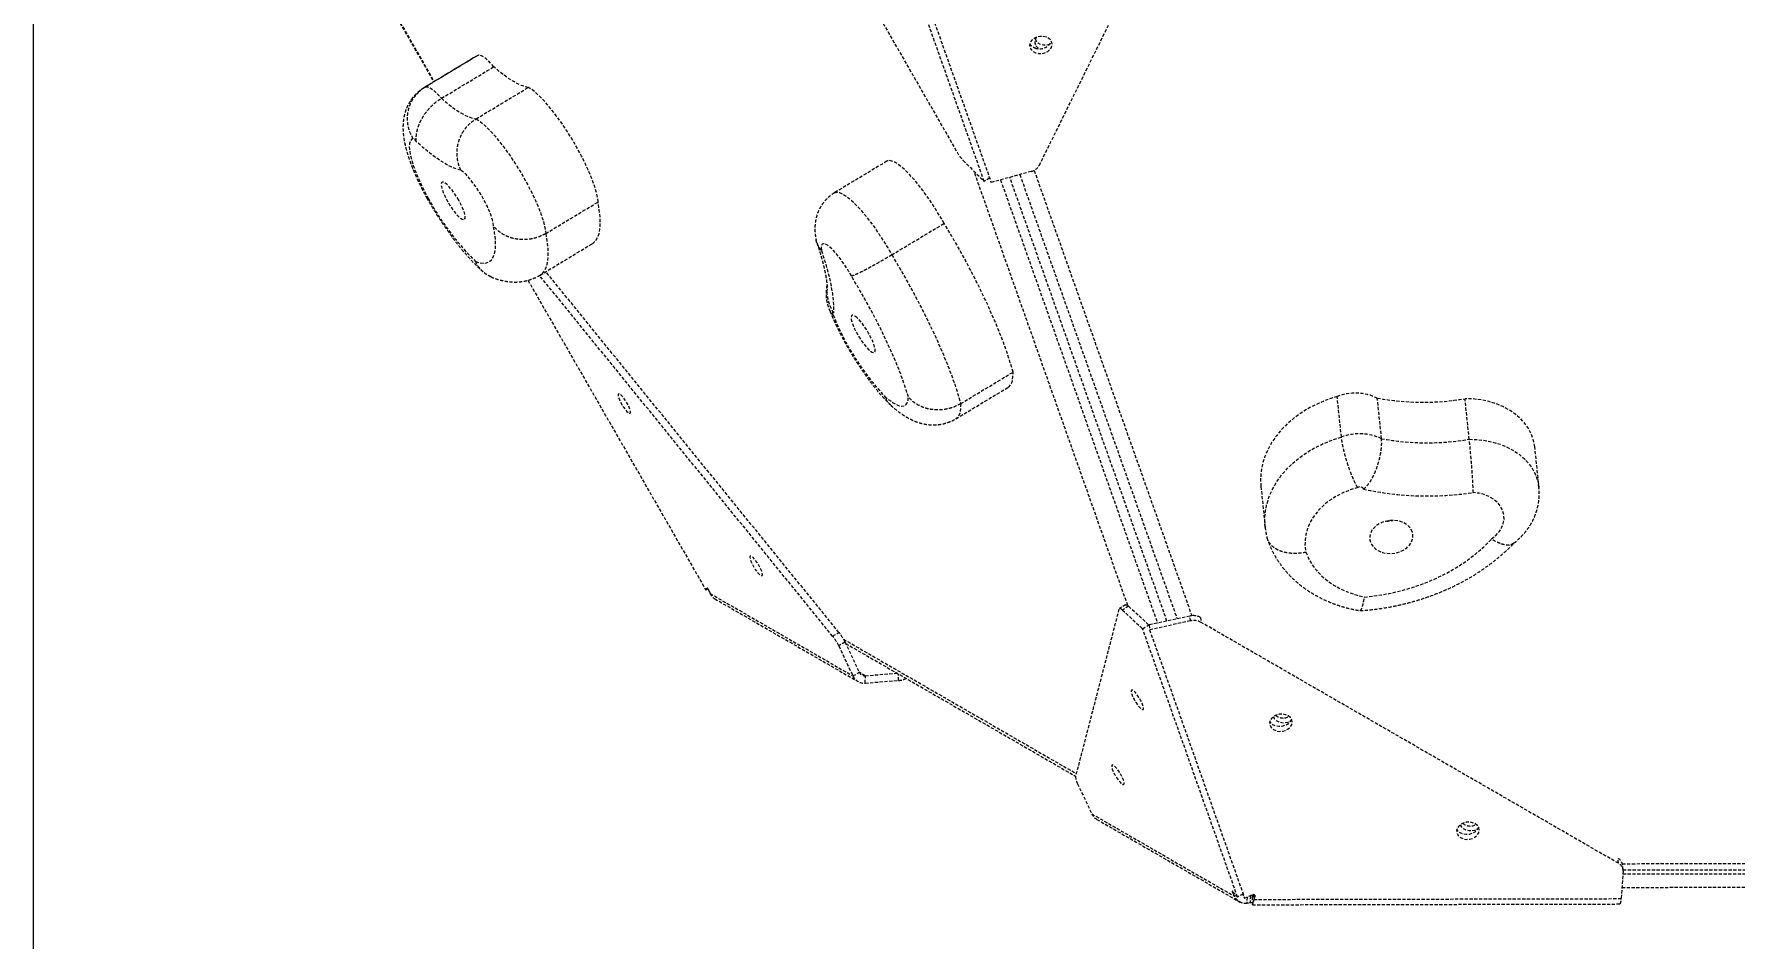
# Model space of a CAD drawing. Header units: millimetres. Extents: x -5934 to 4978, y -3536 to 3518.
# Drawn here: x -2296 to -1620, y 25 to 385 of the extents above; entities that cross this region are included whole.
import ezdxf

# ---------------------------------------------------------------- set-up
doc = ezdxf.new("R2010")
doc.units = ezdxf.units.MM
doc.linetypes.add('HIDDEN', pattern=[1.905, 1.27, -0.635])
for name, color, linetype in [('DIKOM_ОБЪЕКТ', 7, 'Continuous'), ('DIKOM_РАЗМЕР_ЗОНА', 7, 'Continuous'), ('DIKOM_РАЗМЕР_ОБЪЕКТА', 7, 'Continuous')]:
    doc.layers.add(name, color=color, linetype=linetype)
doc.styles.add('style1', font='arialbd.ttf', dxfattribs={"width": 0.8})
doc.dimstyles.new('1-50', dxfattribs={"dimtxt": 300, "dimasz": 200, "dimexe": 100, "dimexo": 0, "dimgap": 100, "dimtad": 1, "dimtxsty": 'style1', "dimcen": 200, "dimclrd": 7, "dimclre": 7, "dimclrt": 7, "dimadec": 1, "dimazin": 2, "dimtfac": 1, "dimtmove": 0, "dimatfit": 2, "dimfxl": 0, "dimlwd": 25, "dimlwe": 18, "dimarcsym": 0})

# ---------------------------------------------------------------- blocks, each defined once
blk = doc.blocks.new('*D0')
at = {"layer": 'Defpoints', "color": 0, "transparency": 16777216}
for p in [(-2296.89, 639), (2643.2, 244.5), (2643.2, -1241.2)]:
    blk.add_point(p, dxfattribs=at)
at = {"layer": 'DIKOM_РАЗМЕР_ОБЪЕКТА', "color": 7, "lineweight": 18, "transparency": 16777216}
for p, q in [((-2296.89, 639), (-2296.89, -1341.2)), ((2643.2, 244.5), (2643.2, -1341.2))]:
    blk.add_line(p, q, dxfattribs=at)
at = {"layer": 'DIKOM_РАЗМЕР_ОБЪЕКТА', "color": 7, "lineweight": 25, "transparency": 16777216}
blk.add_line((-2096.89, -1241.2), (2443.2, -1241.2), dxfattribs=at)
at = {"layer": 'DIKOM_РАЗМЕР_ОБЪЕКТА', "color": 7, "transparency": 16777216}
for points in [[(-2096.89, -1207.86), (-2096.89, -1274.53), (-2296.89, -1241.2)], [(2443.2, -1207.86), (2443.2, -1274.53), (2643.2, -1241.2)]]:
    blk.add_solid(points, dxfattribs=at)
at = {"layer": 'DIKOM_РАЗМЕР_ОБЪЕКТА', "color": 7, "transparency": 16777216, "insert": (101.53, -873.15), "char_height": 300, "attachment_point": 5, "style": 'style1'}
blk.add_mtext('{\\fArial|b0|i0|c204|p34;\\H1.75x;4950}', dxfattribs=at)
blk = doc.blocks.new('*D1')
at = {"layer": 'Defpoints', "color": 0, "transparency": 16777216}
for p in [(-1315.67, 1399.62), (-2761.53, -516.72), (2199.14, -516.72)]:
    blk.add_point(p, dxfattribs=at)
at = {"layer": 'DIKOM_РАЗМЕР_ОБЪЕКТА', "color": 7, "lineweight": 18, "transparency": 16777216}
for p, q in [((-1315.67, 1399.62), (-2861.53, 1399.62)), ((2199.14, -516.72), (-2861.53, -516.72))]:
    blk.add_line(p, q, dxfattribs=at)
at = {"layer": 'DIKOM_РАЗМЕР_ОБЪЕКТА', "color": 7, "lineweight": 25, "transparency": 16777216}
blk.add_line((-2761.53, 1199.62), (-2761.53, -316.72), dxfattribs=at)
at = {"layer": 'DIKOM_РАЗМЕР_ОБЪЕКТА', "color": 7, "transparency": 16777216}
for points in [[(-2794.86, 1199.62), (-2728.19, 1199.62), (-2761.53, 1399.62)], [(-2794.86, -316.72), (-2728.19, -316.72), (-2761.53, -516.72)]]:
    blk.add_solid(points, dxfattribs=at)
at = {"layer": 'DIKOM_РАЗМЕР_ОБЪЕКТА', "color": 7, "transparency": 16777216, "insert": (-3129.58, 684.6), "char_height": 300, "attachment_point": 5, "rotation": 90, "style": 'style1'}
blk.add_mtext('{\\fArial|b0|i0|c204|p34;\\H1.75x;1950}', dxfattribs=at)
blk = doc.blocks.new('*D2')
at = {"layer": 'Defpoints', "color": 0, "transparency": 16777216}
for p in [(-2311.07, 3518.49), (-5291.95, -2644.37), (2643.33, -2644.37)]:
    blk.add_point(p, dxfattribs=at)
at = {"layer": 'DIKOM_РАЗМЕР_ЗОНА', "color": 7, "lineweight": 18, "transparency": 16777216}
for p, q in [((-2311.07, 3518.49), (-5391.95, 3518.49)), ((2643.33, -2644.37), (-5391.95, -2644.37))]:
    blk.add_line(p, q, dxfattribs=at)
at = {"layer": 'DIKOM_РАЗМЕР_ЗОНА', "color": 7, "lineweight": 25, "transparency": 16777216}
blk.add_line((-5291.95, 3318.49), (-5291.95, -2444.37), dxfattribs=at)
at = {"layer": 'DIKOM_РАЗМЕР_ЗОНА', "color": 7, "transparency": 16777216}
for points in [[(-5325.28, 3318.49), (-5258.61, 3318.49), (-5291.95, 3518.49)], [(-5325.28, -2444.37), (-5258.61, -2444.37), (-5291.95, -2644.37)]]:
    blk.add_solid(points, dxfattribs=at)
at = {"layer": 'DIKOM_РАЗМЕР_ЗОНА', "color": 7, "transparency": 16777216, "insert": (-5660, 631.36), "char_height": 300, "attachment_point": 5, "rotation": 90, "style": 'style1'}
blk.add_mtext('{\\fArial|b0|i0|c204|p34;\\H1.75x;6150}', dxfattribs=at)
blk = doc.blocks.new('*D3')
at = {"layer": 'Defpoints', "color": 0, "transparency": 16777216}
for p in [(-4645.22, 715.38), (4976.69, 143.64), (4976.69, -3436.45)]:
    blk.add_point(p, dxfattribs=at)
at = {"layer": 'DIKOM_РАЗМЕР_ЗОНА', "color": 7, "lineweight": 18, "transparency": 16777216}
for p, q in [((-4645.22, 715.38), (-4645.22, -3536.45)), ((4976.69, 143.64), (4976.69, -3536.45))]:
    blk.add_line(p, q, dxfattribs=at)
at = {"layer": 'DIKOM_РАЗМЕР_ЗОНА', "color": 7, "lineweight": 25, "transparency": 16777216}
blk.add_line((-4445.22, -3436.45), (4776.69, -3436.45), dxfattribs=at)
at = {"layer": 'DIKOM_РАЗМЕР_ЗОНА', "color": 7, "transparency": 16777216}
for points in [[(-4445.22, -3403.11), (-4445.22, -3469.78), (-4645.22, -3436.45)], [(4776.69, -3403.11), (4776.69, -3469.78), (4976.69, -3436.45)]]:
    blk.add_solid(points, dxfattribs=at)
at = {"layer": 'DIKOM_РАЗМЕР_ЗОНА', "color": 7, "transparency": 16777216, "insert": (87.74, -3068.4), "char_height": 300, "attachment_point": 5, "style": 'style1'}
blk.add_mtext('{\\fArial|b0|i0|c204|p34;\\H1.75x;9600}', dxfattribs=at)

msp = doc.modelspace()

# ---------------------------------------------------------------- linework, layer by layer
at = {"layer": 'DIKOM_ОБЪЕКТ', "color": 7, "linetype": 'HIDDEN', "lineweight": 15}
for p, q in [((-2035.825, 522.581), (-1929.51, 337.53)), ((-2218.395, 506.182), (-2137.564, 365.489)), ((-2218.226, 506.284), (-2137.394, 365.591)), ((-1896.834, 332.297), (-1819.98, 488.017)), ((-1918.751, 325.943), (-1956.525, 432.601)), ((-1953.742, 432.155), (-1915.969, 325.497)), ((-2120.642, 375.684), (-2141.456, 363.145)), ((-2120.115, 375.988), (-2140.929, 363.448)), ((-2120.432, 375.797), (-2120.642, 375.684)), ((-2134.508, 358.959), (-2113.694, 371.498)), ((-2141.455, 363.145), (-2141.262, 363.249)), ((-2120.771, 350.772), (-2099.957, 363.311)), ((-1957.437, 333.959), (-1978.251, 321.42)), ((-1927.081, 334.212), (-1918.751, 325.943)), ((-1861.661, 157.331), (-1922.785, 329.947)), ((-1916.588, 327.246), (-1918.751, 325.943)), ((-1900.04, 329.882), (-1915.969, 325.497)), ((-1912.234, 326.525), (-1849.839, 150.32)), ((-1846.089, 151.141), (-1908.553, 327.538)), ((-1904.585, 328.63), (-1842.049, 152.026)), ((-1898.893, 330.324), (-1836.191, 153.251)), ((-2093.07, 305.202), (-2072.257, 317.741)), ((-1955.478, 296.714), (-1934.664, 309.253)), ((-2095.322, 288.647), (-2074.508, 301.186)), ((-2100.123, 286.607), (-2029.382, 163.458)), ((-1978.984, 145.13), (-2095.51, 288.545)), ((-1976.486, 146.635), (-2093.006, 290.042)), ((-1929.987, 231.567), (-1909.173, 244.106)), ((-1928.089, 237.567), (-1907.275, 250.107)), ((-1776.723, 224.315), (-1778.388, 240.452)), ((-1760.79, 223.636), (-1762.455, 239.774)), ((-1725.905, 223.388), (-1727.569, 239.526)), ((-1698.177, 204.214), (-1699.842, 220.352)), ((-1808.735, 204.63), (-1807.07, 188.492)), ((-2029.382, 163.458), (-2028.887, 164.198)), ((-2028.536, 163.967), (-2029.382, 163.458)), ((-2028.844, 164.224), (-2028.887, 164.198)), ((-2028.178, 163.325), (-2027.674, 162.074)), ((-2027.674, 162.074), (-1970.906, 129.304)), ((-2025.806, 159.96), (-1968.91, 127.116)), ((-1865.181, 155.862), (-1882.428, 89.383)), ((-1862.523, 157.611), (-1865.021, 156.107)), ((-1861.311, 157.036), (-1863.809, 155.531)), ((-1861.311, 157.036), (-1853.277, 149.599)), ((-1863.809, 155.531), (-1855.775, 148.095)), ((-1855.775, 148.095), (-1853.277, 149.599)), ((-1853.158, 149.264), (-1853.277, 149.599)), ((-1836.968, 153.139), (-1853.192, 149.586)), ((-1853.192, 149.586), (-1852.992, 147.649)), ((-1836.768, 151.202), (-1852.992, 147.649)), ((-1836.768, 151.202), (-1836.968, 153.139)), ((-1832.705, 152.567), (-1832.505, 150.631)), ((-1666.586, 54.828), (-1832.505, 150.631)), ((-1978.984, 145.13), (-1976.486, 146.635)), ((-1974.086, 142.793), (-1976.584, 141.289)), ((-1974.673, 143.928), (-1882.137, 90.502)), ((-1974.086, 142.793), (-1968.408, 130.808)), ((-1973.818, 142.227), (-1882.41, 89.453)), ((-1818.006, 41.42), (-1855.775, 148.095)), ((-1852.992, 147.649), (-1815.223, 40.975)), ((-1976.584, 141.289), (-1970.906, 129.304)), ((-1970.906, 129.304), (-1968.408, 130.808)), ((-1965.965, 129.397), (-1968.408, 130.808)), ((-1966.019, 126.482), (-1965.965, 129.397)), ((-1965.965, 129.397), (-1953.369, 130.421)), ((-1952.801, 127.556), (-1952.754, 130.066)), ((-1966.019, 126.482), (-1952.801, 127.556)), ((-1949.869, 128.4), (-1949.87, 128.32)), ((-1949.818, 128.371), (-1949.87, 128.32)), ((-1881.624, 86.463), (-1875.945, 74.478)), ((-1875.945, 74.478), (-1819.193, 41.707)), ((-1873.95, 72.291), (-1817.07, 39.446)), ((-1666.586, 54.828), (-1666.786, 56.764)), ((-1665.053, 54.68), (-1420.377, 55.199)), ((-1664.757, 52.245), (-1664.957, 54.181)), ((-1664.749, 51.743), (-1665.516, 40.789)), ((-1664.829, 50.594), (-1420.839, 51.11)), ((-1664.753, 52.2), (-1420.726, 52.717)), ((-1819.642, 43.281), (-1819.942, 43.1)), ((-1819.193, 41.707), (-1819.942, 43.1)), ((-1819.838, 43.503), (-1818.006, 41.42)), ((-1818.582, 42.075), (-1819.193, 41.707)), ((-1815.842, 42.724), (-1818.006, 41.42)), ((-1815.84, 42.718), (-1815.846, 42.721)), ((-1815.223, 40.975), (-1812.141, 42.271)), ((-1814.259, 41.38), (-1814.306, 38.885)), ((-1812.917, 41.945), (-1812.97, 39.075)), ((-1812.167, 41.41), (-1812.123, 38.37)), ((-1811.736, 42.417), (-1811.536, 40.481)), ((-1811.135, 41.69), (-1811.536, 40.481)), ((-1811.536, 40.481), (-1665.516, 40.789)), ((-1811.18, 42.125), (-1811.135, 41.69)), ((-1665.204, 45.245), (-1421.215, 45.762)), ((-1812.97, 39.075), (-1814.306, 38.885)), ((-1812.107, 38.353), (-1665.903, 38.662))]:
    msp.add_line(p, q, dxfattribs=at)
at = {"layer": 'DIKOM_ОБЪЕКТ', "color": 7, "linetype": 'HIDDEN', "lineweight": 15, "flags": 128}
for points in [[(-1894.135, 383.31), (-1895.34, 383.584), (-1896.616, 383.584), (-1897.86, 383.307), (-1898.972, 382.777), (-1899.861, 382.037), (-1900.455, 381.147), (-1900.707, 380.179), (-1900.596, 379.211), (-1900.13, 378.321), (-1899.348, 377.583), (-1898.313, 377.055), (-1897.108, 376.78), (-1895.832, 376.781), (-1894.588, 377.058), (-1893.476, 377.587), (-1892.587, 378.327), (-1891.993, 379.217), (-1891.741, 380.186), (-1891.852, 381.154), (-1892.318, 382.043), (-1893.1, 382.782), (-1894.135, 383.31)], [(-1892.623, 380.371), (-1892.738, 380.328), (-1893.929, 380.049), (-1895.154, 380.047), (-1896.305, 380.322), (-1897.279, 380.85), (-1897.991, 381.583), (-1898.377, 382.456), (-1898.394, 382.54)], [(-2113.694, 371.498), (-2114.807, 372.759), (-2115.869, 373.842), (-2116.862, 374.731), (-2117.77, 375.41), (-2118.577, 375.869), (-2119.271, 376.099), (-2119.841, 376.098), (-2120.115, 375.988)], [(-2099.957, 363.311), (-2101.318, 363.606), (-2102.791, 364.114), (-2104.371, 364.833), (-2106.053, 365.762), (-2107.833, 366.896), (-2109.703, 368.233), (-2111.659, 369.769), (-2113.694, 371.498)], [(-2140.929, 363.448), (-2140.655, 363.559), (-2140.085, 363.56), (-2139.391, 363.33), (-2138.584, 362.871), (-2137.676, 362.192), (-2136.683, 361.303), (-2135.621, 360.22), (-2134.508, 358.959)], [(-2134.508, 358.959), (-2132.472, 357.229), (-2130.517, 355.694), (-2128.646, 354.357), (-2126.867, 353.222), (-2125.185, 352.294), (-2123.605, 351.575), (-2122.132, 351.067), (-2120.771, 350.772)], [(-2072.257, 317.741), (-2072.443, 319.354), (-2072.825, 321.209), (-2073.397, 323.283), (-2074.154, 325.551), (-2075.085, 327.984), (-2076.179, 330.553), (-2077.423, 333.225), (-2078.8, 335.969), (-2080.295, 338.75), (-2081.889, 341.533), (-2083.562, 344.285), (-2085.293, 346.971), (-2087.062, 349.559), (-2088.845, 352.017), (-2090.622, 354.313), (-2092.371, 356.421), (-2094.069, 358.313), (-2095.696, 359.967), (-2097.233, 361.362), (-2098.659, 362.482), (-2099.957, 363.311)], [(-2120.771, 350.772), (-2119.473, 349.943), (-2118.046, 348.823), (-2116.51, 347.428), (-2114.883, 345.774), (-2113.185, 343.882), (-2111.436, 341.774), (-2109.659, 339.477), (-2107.875, 337.02), (-2106.107, 334.432), (-2104.376, 331.746), (-2102.703, 328.994), (-2101.109, 326.21), (-2099.614, 323.43), (-2098.236, 320.686), (-2096.993, 318.014), (-2095.899, 315.445), (-2094.968, 313.012), (-2094.211, 310.744), (-2093.639, 308.67), (-2093.257, 306.815), (-2093.07, 305.202)], [(-2145.728, 342.965), (-2146.411, 342.624), (-2146.904, 341.974), (-2147.201, 341.024), (-2147.299, 339.785), (-2147.196, 338.273), (-2146.893, 336.507), (-2146.395, 334.509), (-2145.707, 332.305), (-2144.839, 329.921), (-2143.8, 327.387), (-2142.605, 324.736), (-2141.267, 322.001), (-2139.805, 319.216)], [(-2144.538, 341.801), (-2144.718, 342.114), (-2144.915, 342.412), (-2145.115, 342.674), (-2145.305, 342.883), (-2145.472, 343.023), (-2145.603, 343.085), (-2145.691, 343.066), (-2145.728, 342.965)], [(-2126.773, 330.38), (-2128.535, 330.85), (-2130.442, 331.601), (-2132.489, 332.631), (-2134.667, 333.936), (-2136.969, 335.512), (-2139.387, 337.352), (-2141.913, 339.451), (-2144.538, 341.801)], [(-1934.664, 309.253), (-1936.269, 312.035), (-1937.951, 314.78), (-1939.689, 317.455), (-1941.46, 320.028), (-1943.244, 322.466), (-1945.019, 324.739), (-1946.762, 326.82), (-1948.452, 328.682), (-1950.069, 330.303), (-1951.591, 331.663), (-1953.002, 332.744), (-1954.282, 333.535), (-1955.417, 334.024), (-1956.392, 334.206), (-1957.195, 334.079), (-1957.437, 333.959)], [(-2127.629, 318.428), (-2128.528, 319.924), (-2129.48, 321.349), (-2130.447, 322.643), (-2131.388, 323.755), (-2132.265, 324.638), (-2133.043, 325.256), (-2133.69, 325.584), (-2134.178, 325.609), (-2134.488, 325.33), (-2134.608, 324.757), (-2134.531, 323.915), (-2134.263, 322.838), (-2133.813, 321.57), (-2133.2, 320.162), (-2132.449, 318.674), (-2131.59, 317.165), (-2130.66, 315.697), (-2129.696, 314.33), (-2128.737, 313.121), (-2127.823, 312.118), (-2126.991, 311.364), (-2126.275, 310.888), (-2125.705, 310.711), (-2125.304, 310.839), (-2125.088, 311.267), (-2125.066, 311.978), (-2125.239, 312.943), (-2125.6, 314.121), (-2126.135, 315.466), (-2126.82, 316.921), (-2127.629, 318.428)], [(-2113.85, 308.24), (-2113.931, 309.331), (-2114.222, 310.685), (-2114.715, 312.265), (-2115.397, 314.026), (-2116.249, 315.922), (-2117.247, 317.899), (-2118.366, 319.904), (-2119.572, 321.882), (-2120.835, 323.779), (-2122.119, 325.542), (-2123.388, 327.124), (-2124.609, 328.481), (-2125.748, 329.577), (-2126.773, 330.38)], [(-1978.251, 321.42), (-1978.009, 321.539), (-1977.206, 321.667), (-1976.23, 321.485), (-1975.096, 320.995), (-1973.816, 320.205), (-1972.405, 319.123), (-1970.883, 317.764), (-1969.266, 316.143), (-1967.576, 314.28), (-1965.833, 312.2), (-1964.058, 309.926), (-1962.274, 307.488), (-1960.502, 304.916), (-1958.765, 302.241), (-1957.083, 299.496), (-1955.478, 296.714)], [(-2074.508, 301.186), (-2074.196, 301.392), (-2073.211, 302.34), (-2072.433, 303.617), (-2071.866, 305.217), (-2071.513, 307.132), (-2071.375, 309.353), (-2071.454, 311.87), (-2071.748, 314.67), (-2072.257, 317.741)], [(-2120.944, 294.059), (-2119.333, 293.57), (-2117.889, 293.394), (-2116.62, 293.532), (-2115.532, 293.983), (-2114.631, 294.746), (-2113.923, 295.815), (-2113.411, 297.185), (-2113.098, 298.849), (-2112.985, 300.797), (-2113.073, 303.02), (-2113.362, 305.505), (-2113.85, 308.24)], [(-2093.07, 305.202), (-2092.562, 302.131), (-2092.268, 299.33), (-2092.189, 296.814), (-2092.327, 294.593), (-2092.68, 292.678), (-2093.247, 291.078), (-2094.025, 289.801), (-2095.01, 288.853), (-2095.317, 288.65)], [(-1907.275, 250.107), (-1908.362, 253.847), (-1909.648, 257.798), (-1911.128, 261.939), (-1912.795, 266.253), (-1914.642, 270.717), (-1916.659, 275.312), (-1918.837, 280.016), (-1921.166, 284.806), (-1923.635, 289.66), (-1926.231, 294.555), (-1928.944, 299.467), (-1931.759, 304.375), (-1934.664, 309.253)], [(-1971.544, 288.283), (-1972.675, 290.288), (-1973.891, 292.259), (-1975.158, 294.142), (-1976.441, 295.885), (-1977.707, 297.442), (-1978.919, 298.768), (-1980.046, 299.829), (-1981.055, 300.594), (-1981.919, 301.044), (-1982.616, 301.165), (-1983.125, 300.954), (-1983.432, 300.417), (-1983.53, 299.569), (-1983.415, 298.433)], [(-1983.415, 298.433), (-1982.209, 294.628), (-1981.172, 291.002), (-1980.307, 287.567), (-1979.619, 284.337), (-1979.108, 281.321), (-1978.777, 278.532), (-1978.627, 275.977), (-1978.659, 273.667)], [(-1955.478, 296.714), (-1952.573, 291.835), (-1949.757, 286.928), (-1947.045, 282.015), (-1944.448, 277.121), (-1941.98, 272.267), (-1939.651, 267.477), (-1937.473, 262.773), (-1935.456, 258.178), (-1933.609, 253.713), (-1931.942, 249.4), (-1930.462, 245.258), (-1929.175, 241.308), (-1928.089, 237.567)], [(-1948.873, 240.229), (-1949.91, 243.588), (-1951.131, 247.134), (-1952.528, 250.847), (-1954.095, 254.707), (-1955.822, 258.693), (-1957.701, 262.784), (-1959.722, 266.959), (-1961.873, 271.193), (-1964.143, 275.466), (-1966.52, 279.754), (-1968.992, 284.034), (-1971.544, 288.283)], [(-1978.659, 273.667), (-1978.83, 273.818), (-1978.967, 273.892), (-1979.061, 273.884), (-1979.105, 273.795), (-1979.098, 273.631), (-1979.038, 273.403), (-1978.931, 273.126), (-1978.783, 272.821)], [(-1969.329, 271.781), (-1970.106, 272.398), (-1970.751, 272.725), (-1971.239, 272.748), (-1971.548, 272.467), (-1971.666, 271.892), (-1971.589, 271.049), (-1971.319, 269.971), (-1970.869, 268.702), (-1970.255, 267.294), (-1969.503, 265.805), (-1968.644, 264.296), (-1967.714, 262.828), (-1966.749, 261.462), (-1965.79, 260.254), (-1964.877, 259.253), (-1964.045, 258.5), (-1963.33, 258.026), (-1962.761, 257.85), (-1962.361, 257.98), (-1962.146, 258.409), (-1962.125, 259.122), (-1962.299, 260.088), (-1962.662, 261.267), (-1963.197, 262.613), (-1963.883, 264.069), (-1964.693, 265.575), (-1965.592, 267.071), (-1966.544, 268.495), (-1967.511, 269.789), (-1968.452, 270.899), (-1969.329, 271.781)], [(-1909.173, 244.106), (-1908.684, 244.479), (-1908.003, 245.395), (-1907.539, 246.645), (-1907.296, 248.22), (-1907.275, 250.107)], [(-2059.73, 233.722), (-2059.432, 233.81), (-2059.328, 234.206), (-2059.425, 234.877), (-2059.717, 235.769), (-2060.179, 236.811), (-2060.773, 237.917), (-2061.453, 238.998), (-2062.163, 239.966), (-2062.845, 240.743), (-2063.443, 241.266), (-2063.91, 241.492), (-2064.208, 241.405), (-2064.313, 241.009), (-2064.216, 240.337), (-2063.924, 239.445), (-2063.462, 238.404), (-2062.867, 237.298), (-2062.187, 236.217), (-2061.478, 235.249), (-2060.796, 234.472), (-2060.197, 233.949), (-2059.73, 233.722)], [(-1958.267, 240.472), (-1956.643, 239.113), (-1955.138, 238.036), (-1953.767, 237.252), (-1952.544, 236.768), (-1951.481, 236.589), (-1950.588, 236.717), (-1949.875, 237.151), (-1949.348, 237.886), (-1949.013, 238.916), (-1948.873, 240.229)], [(-1928.089, 237.567), (-1928.11, 235.68), (-1928.353, 234.106), (-1928.817, 232.855), (-1929.497, 231.94), (-1929.986, 231.567)], [(-1778.388, 240.452), (-1782.08, 239.25), (-1785.634, 237.805), (-1789.023, 236.128), (-1792.218, 234.233), (-1795.194, 232.136), (-1797.927, 229.853), (-1800.394, 227.402), (-1802.576, 224.804), (-1804.455, 222.08), (-1806.016, 219.251), (-1807.247, 216.341), (-1808.137, 213.372), (-1808.679, 210.369), (-1808.869, 207.356), (-1808.735, 204.63)], [(-1699.842, 220.352), (-1699.865, 220.555), (-1700.323, 222.967), (-1701.131, 225.309), (-1702.279, 227.553), (-1703.753, 229.672), (-1705.535, 231.639), (-1707.602, 233.431), (-1709.929, 235.024), (-1712.487, 236.4), (-1715.246, 237.541), (-1718.17, 238.434), (-1721.224, 239.066), (-1724.37, 239.432), (-1727.569, 239.526)], [(-1807.071, 188.501), (-1807.204, 191.218), (-1807.014, 194.231), (-1806.472, 197.234), (-1805.582, 200.203), (-1804.352, 203.113), (-1802.791, 205.942), (-1800.911, 208.667), (-1798.729, 211.264), (-1796.262, 213.715), (-1793.529, 215.998), (-1790.553, 218.095), (-1787.358, 219.99), (-1783.97, 221.667), (-1780.415, 223.112), (-1776.723, 224.315)], [(-1725.905, 223.388), (-1722.705, 223.294), (-1719.559, 222.929), (-1716.505, 222.296), (-1713.581, 221.403), (-1710.823, 220.262), (-1708.264, 218.886), (-1705.937, 217.293), (-1703.87, 215.502), (-1702.089, 213.534), (-1700.615, 211.415), (-1699.466, 209.171), (-1698.658, 206.829), (-1698.2, 204.418), (-1698.174, 204.18)], [(-1770.198, 204.198), (-1773.254, 203.266), (-1776.173, 202.085), (-1778.92, 200.667), (-1781.46, 199.033), (-1783.76, 197.201), (-1785.793, 195.195), (-1787.532, 193.04), (-1788.956, 190.763), (-1790.047, 188.392), (-1790.791, 185.958), (-1791.179, 183.491), (-1791.206, 181.022), (-1790.872, 178.581)], [(-1767.979, 203.602), (-1768.073, 203.865), (-1768.255, 204.097), (-1768.511, 204.28), (-1768.826, 204.404), (-1769.176, 204.459), (-1769.538, 204.441), (-1769.886, 204.352), (-1770.198, 204.198)], [(-1717.021, 183.78), (-1715.383, 185.098), (-1714.036, 186.593), (-1713.018, 188.224), (-1712.356, 189.946), (-1712.069, 191.712), (-1712.164, 193.473), (-1712.638, 195.183), (-1713.48, 196.793), (-1714.665, 198.259), (-1716.161, 199.542), (-1717.928, 200.606), (-1719.916, 201.422), (-1722.072, 201.969), (-1724.336, 202.23)], [(-1748.524, 186.522), (-1749.111, 187.75), (-1750.015, 188.849), (-1751.2, 189.773), (-1752.619, 190.484), (-1754.211, 190.954), (-1755.913, 191.163), (-1757.654, 191.103), (-1759.364, 190.777), (-1760.972, 190.196), (-1762.413, 189.386), (-1763.627, 188.38), (-1764.566, 187.218), (-1765.189, 185.948), (-1765.472, 184.622), (-1765.404, 183.295), (-1764.987, 182.021), (-1764.238, 180.852), (-1763.187, 179.835), (-1761.879, 179.014), (-1760.366, 178.42), (-1758.71, 178.078), (-1756.98, 178.003), (-1755.245, 178.198), (-1753.577, 178.653), (-1752.045, 179.352), (-1750.711, 180.265), (-1749.629, 181.355), (-1748.844, 182.577), (-1748.388, 183.882), (-1748.28, 185.215), (-1748.524, 186.522)], [(-1767.557, 160.682), (-1762.633, 161.248), (-1757.756, 162.086), (-1752.952, 163.191), (-1748.246, 164.559), (-1743.665, 166.182), (-1739.233, 168.05), (-1734.973, 170.155), (-1730.909, 172.484), (-1727.061, 175.025), (-1723.452, 177.765), (-1720.099, 180.688), (-1717.021, 183.78)], [(-2007.302, 169.195), (-2007.004, 169.284), (-2006.9, 169.679), (-2006.997, 170.351), (-2007.289, 171.243), (-2007.75, 172.284), (-2008.346, 173.39), (-2009.025, 174.471), (-2009.735, 175.439), (-2010.416, 176.216), (-2011.015, 176.74), (-2011.483, 176.966), (-2011.78, 176.878), (-2011.885, 176.482), (-2011.787, 175.811), (-2011.496, 174.919), (-2011.034, 173.877), (-2010.439, 172.771), (-2009.759, 171.691), (-2009.05, 170.722), (-2008.368, 169.945), (-2007.769, 169.422), (-2007.302, 169.195)], [(-1790.872, 178.581), (-1789.805, 176.045), (-1788.405, 173.617), (-1786.688, 171.322), (-1784.67, 169.183), (-1782.372, 167.222), (-1779.815, 165.456), (-1777.027, 163.906), (-1774.034, 162.585), (-1770.867, 161.506), (-1767.557, 160.682)], [(-1863.809, 155.531), (-1864.073, 155.76), (-1864.316, 155.938), (-1864.535, 156.063), (-1864.726, 156.133), (-1864.889, 156.148), (-1865.02, 156.107), (-1865.117, 156.011), (-1865.181, 155.862)], [(-1862.523, 157.611), (-1862.522, 157.612), (-1862.391, 157.653), (-1862.229, 157.638), (-1862.037, 157.567), (-1861.818, 157.442), (-1861.575, 157.264), (-1861.311, 157.036)], [(-1858.504, 118.883), (-1857.799, 117.86), (-1857.1, 116.998), (-1856.462, 116.367), (-1855.937, 116.018), (-1855.567, 115.979), (-1855.384, 116.254), (-1855.401, 116.821), (-1855.617, 117.633), (-1856.014, 118.624), (-1856.561, 119.715), (-1857.213, 120.816), (-1857.918, 121.84), (-1858.617, 122.702), (-1859.255, 123.333), (-1859.78, 123.682), (-1860.15, 123.72), (-1860.333, 123.445), (-1860.317, 122.879), (-1860.101, 122.067), (-1859.703, 121.076), (-1859.156, 119.985), (-1858.504, 118.883)], [(-1800.158, 107.348), (-1798.932, 107.678), (-1797.858, 108.253), (-1797.023, 109.029), (-1796.494, 109.941), (-1796.315, 110.915), (-1796.499, 111.874), (-1797.032, 112.739), (-1797.87, 113.44), (-1798.947, 113.92), (-1800.173, 114.14), (-1801.451, 114.084), (-1802.677, 113.754), (-1803.751, 113.178), (-1804.586, 112.403), (-1805.115, 111.491), (-1805.295, 110.516), (-1805.111, 109.557), (-1804.578, 108.693), (-1803.739, 107.992), (-1802.663, 107.511), (-1801.436, 107.291), (-1800.158, 107.348)], [(-1796.633, 112.058), (-1796.694, 111.877), (-1797.223, 110.965), (-1798.058, 110.19), (-1799.132, 109.614), (-1800.358, 109.284), (-1801.636, 109.227), (-1802.862, 109.448), (-1803.939, 109.928), (-1804.777, 110.629), (-1805.201, 111.251)], [(-1803.821, 113.127), (-1803.43, 112.367), (-1802.675, 111.611), (-1801.661, 111.061), (-1800.468, 110.761), (-1799.195, 110.736), (-1797.943, 110.987), (-1796.889, 111.451)], [(-1866.233, 89.089), (-1865.529, 88.066), (-1864.83, 87.203), (-1864.191, 86.572), (-1863.666, 86.223), (-1863.297, 86.185), (-1863.113, 86.46), (-1863.13, 87.027), (-1863.346, 87.838), (-1863.744, 88.83), (-1864.291, 89.92), (-1864.943, 91.022), (-1865.647, 92.045), (-1866.347, 92.908), (-1866.985, 93.539), (-1867.51, 93.888), (-1867.879, 93.926), (-1868.063, 93.651), (-1868.046, 93.084), (-1867.83, 92.273), (-1867.433, 91.281), (-1866.886, 90.191), (-1866.233, 89.089)], [(-1725.796, 64.411), (-1724.571, 64.741), (-1723.497, 65.317), (-1722.662, 66.092), (-1722.133, 67.004), (-1721.953, 67.979), (-1722.137, 68.937), (-1722.67, 69.802), (-1723.509, 70.503), (-1724.585, 70.983), (-1725.812, 71.204), (-1727.09, 71.147), (-1728.316, 70.817), (-1729.389, 70.241), (-1730.225, 69.466), (-1730.754, 68.554), (-1730.933, 67.579), (-1730.749, 66.621), (-1730.216, 65.756), (-1729.378, 65.055), (-1728.301, 64.575), (-1727.074, 64.354), (-1725.796, 64.411)], [(-1722.251, 69.19), (-1722.333, 68.94), (-1722.861, 68.028), (-1723.697, 67.253), (-1724.771, 66.677), (-1725.996, 66.347), (-1727.274, 66.291), (-1728.501, 66.511), (-1729.577, 66.991), (-1730.416, 67.692), (-1730.835, 68.305)], [(-1729.459, 70.191), (-1729.069, 69.434), (-1728.314, 68.678), (-1727.299, 68.129), (-1726.107, 67.829), (-1724.833, 67.804), (-1723.581, 68.055), (-1722.585, 68.486)]]:
    msp.add_lwpolyline(points, dxfattribs=at)
at = {"layer": 'DIKOM_ОБЪЕКТ', "color": 7, "linetype": 'HIDDEN', "lineweight": 15}
for centre, radius, start, end in [((-1897.416, 382.484), 3.661, 209.8064, 252.572893), ((-1895.649, 381.379), 2.947, 138.781693, 246.410151), ((-1896.616, 383.644), 5.024, 247.822183, 335.665011), ((-1915.114, 345.523), 16.466, 209.0407, 223.387459), ((-1901.175, 334.723), 4.973, 283.198183, 330.801028), ((-2043.571, 371.715), 109.622, 208.61387, 225.104414), ((-1882.552, 311.17), 103.59, 201.72809, 223.037813), ((-1771.221, 221.34), 20.412, 64.566482, 110.554991), ((-1744.3, 339.733), 101.595, 259.706225, 279.478969), ((-1769.556, 205.203), 20.411, 64.566931, 110.556093), ((-1742.635, 323.594), 101.593, 259.705904, 279.47895), ((-1742.445, 320.96), 120.103, 257.725222, 278.671709), ((-1758.7, 202.21), 11.303, 269.317526, 282.469943), ((-1835.589, 147.239), 6.058, 61.567431, 103.155873), ((-1835.39, 145.303), 6.058, 61.565567, 103.1548), ((-1994.506, 132.761), 19.848, 25.444599, 38.54968), ((-1992.01, 134.265), 19.849, 25.444035, 38.547412), ((-1966.458, 131.364), 4.902, 204.854642, 275.140516), ((-1966.184, 131.839), 2.451, 204.861726, 275.133432), ((-1952.728, 133.279), 5.724, 269.27134, 299.947142), ((-1799.798, 117.449), 4.862, 230.900195, 298.378742), ((-1876.706, 89.388), 5.721, 180.042983, 210.738449), ((-1871.453, 76.573), 4.956, 204.998899, 239.752419), ((-1725.437, 74.518), 4.863, 230.958212, 298.334382), ((-1668.34, 53.724), 3.414, 7.690956, 62.91281), ((-1668.09, 51.842), 3.343, 358.288733, 63.253978), ((-1670.2, 40.542), 4.69, 336.368408, 3.019141)]:
    msp.add_arc(centre, radius, start, end, dxfattribs=at)
for centre, major_axis, ratio, start_param, end_param in [((-2028.489, 163.505), (-0.377, 0.714), 0.2556264, 4.326148, 6.4205431), ((-1819.631, 42.921), (-0.498, 0.791), 0.1902684, 5.4130839, 7.507479), ((-1812.605, 41.81), (0.806, 0.03), 0.255535, 0.2974873, 1.9569643), ((-1811.935, 41.688), (0.785, 0.385), 0.7046712, 5.6782023, 7.7725974), ((-1812.659, 38.895), (0.806, 0.03), 0.255535, 6.1457545, 8.2401496)]:
    msp.add_ellipse(centre, major_axis=major_axis, ratio=ratio, start_param=start_param, end_param=end_param, dxfattribs=at)
for points, knots in [([(-2141.432, 363.111), (-2141.764, 362.92), (-2142.751, 362.354), (-2144.189, 361.141), (-2145.71, 359.551), (-2146.97, 357.815), (-2147.985, 355.986), (-2148.763, 354.089), (-2149.318, 352.146), (-2149.669, 350.161), (-2149.829, 348.112), (-2149.804, 345.941), (-2149.575, 343.548), (-2149.097, 340.833), (-2148.37, 337.942), (-2147.418, 334.917), (-2146.324, 331.93), (-2145.072, 328.892), (-2143.713, 325.886), (-2142.25, 322.895), (-2141.13, 320.741), (-2140.503, 319.591), (-2140.416, 319.433)], [0, 0, 0, 0, 0.0219226, 0.0650678, 0.1072101, 0.1486617, 0.189751, 0.2308586, 0.2724879, 0.3153584, 0.3605662, 0.4097632, 0.465405, 0.5305202, 0.6050974, 0.6710155, 0.7396156, 0.8048067, 0.8678317, 0.929493, 0.9902861, 1, 1, 1, 1]), ([(-2145.728, 342.965), (-2145.735, 342.976), (-2146.336, 343.919), (-2147.187, 345.7), (-2147.881, 348.406), (-2148.091, 350.906), (-2147.879, 353.416), (-2147.259, 355.825), (-2146.226, 358.093), (-2145.001, 359.975), (-2143.989, 360.963), (-2143.572, 361.369)], [0, 0, 0, 0, 0.0019444, 0.1661914, 0.2887618, 0.4148796, 0.5373661, 0.6633986, 0.7858552, 0.911859, 1, 1, 1, 1]), ([(-2144.538, 341.801), (-2144.537, 341.804), (-2144.526, 342.064), (-2144.559, 342.78), (-2144.507, 344.183), (-2144.246, 345.939), (-2143.669, 347.957), (-2142.779, 350.053), (-2141.606, 352.111), (-2140.149, 354.109), (-2138.465, 355.941), (-2136.573, 357.613), (-2135.203, 358.506), (-2134.508, 358.959)], [0, 0, 0, 0, 0.00107766, 0.08125328, 0.16437247, 0.26822606, 0.37511292, 0.47806904, 0.58395634, 0.68648715, 0.79195969, 0.89449112, 1, 1, 1, 1]), ([(-2140.909, 363.415), (-2141.153, 363.278), (-2142.023, 362.793), (-2142.922, 362.092), (-2143.499, 361.476), (-2143.587, 361.383)], [0, 0, 0, 0, 0.2489875, 0.8864597, 1, 1, 1, 1]), ([(-2126.773, 330.38), (-2126.78, 330.394), (-2127.26, 331.362), (-2127.906, 333.161), (-2128.343, 335.884), (-2128.345, 338.383), (-2127.954, 340.891), (-2127.185, 343.291), (-2126.045, 345.563), (-2124.582, 347.593), (-2122.825, 349.394), (-2121.462, 350.308), (-2120.771, 350.772)], [0, 0, 0, 0, 0.0020507, 0.1451507, 0.2509415, 0.3597605, 0.4650891, 0.5734357, 0.6785573, 0.7867112, 0.8918246, 1, 1, 1, 1]), ([(-2140.411, 319.428), (-2140.196, 319.051), (-2139.375, 317.616), (-2137.889, 315.138), (-2135.94, 312.028), (-2133.933, 308.986), (-2131.884, 306.029), (-2129.797, 303.171), (-2127.68, 300.424), (-2125.534, 297.8), (-2123.355, 295.3), (-2121.123, 292.937), (-2119.314, 291.154), (-2118.231, 290.213), (-2117.921, 289.944)], [0, 0, 0, 0, 0.0319007, 0.121717, 0.2115397, 0.3014829, 0.3917344, 0.4825253, 0.5741485, 0.6669718, 0.7615355, 0.8586372, 0.9595368, 1, 1, 1, 1]), ([(-2140.398, 319.442), (-2140.398, 319.428), (-2140.397, 319.246), (-2140.11, 319.216), (-2139.812, 319.216), (-2139.805, 319.216)], [0, 0, 0, 0, 0.0782671, 0.9781302, 1, 1, 1, 1]), ([(-1978.229, 321.389), (-1978.474, 321.253), (-1979.363, 320.76), (-1980.701, 319.65), (-1982.198, 318.123), (-1983.429, 316.448), (-1984.413, 314.686), (-1985.154, 312.863), (-1985.667, 311.01), (-1985.967, 309.147), (-1986.072, 307.276), (-1985.989, 305.376), (-1985.803, 303.815), (-1985.601, 302.888), (-1985.538, 302.595)], [0, 0, 0, 0, 0.0372182, 0.1348642, 0.2294651, 0.3215389, 0.4115583, 0.4999956, 0.5874387, 0.6746988, 0.7631056, 0.854929, 0.9541792, 1, 1, 1, 1]), ([(-2093.07, 305.202), (-2093.783, 304.814), (-2095.229, 304.026), (-2097.621, 303.255), (-2100.123, 302.81), (-2102.641, 302.736), (-2105.144, 303.03), (-2107.519, 303.679), (-2109.742, 304.68), (-2111.928, 306.134), (-2113.219, 307.427), (-2113.841, 308.228), (-2113.85, 308.24)], [0, 0, 0, 0, 0.1053864, 0.2138277, 0.3192149, 0.4276492, 0.5331381, 0.6416618, 0.7474226, 0.856219, 0.9978473, 1, 1, 1, 1]), ([(-1983.415, 298.433), (-1983.423, 298.443), (-1984.024, 299.122), (-1984.844, 300.405), (-1985.454, 301.839), (-1985.526, 302.526), (-1985.533, 302.596)], [0, 0, 0, 0, 0.0077645, 0.5522365, 0.9547282, 1, 1, 1, 1]), ([(-1985.297, 301.625), (-1985.199, 301.333), (-1984.722, 299.915), (-1983.975, 297.511), (-1983.122, 294.515), (-1982.434, 291.78), (-1981.902, 289.32), (-1981.52, 287.162), (-1981.275, 285.315), (-1981.152, 283.832), (-1981.121, 282.915), (-1981.132, 282.588), (-1981.134, 282.533)], [0, 0, 0, 0, 0.03262791, 0.15834033, 0.28272307, 0.40532779, 0.52579422, 0.64371614, 0.75865449, 0.87014997, 0.97780092, 1, 1, 1, 1]), ([(-2114.803, 288.027), (-2115.197, 288.186), (-2116.266, 288.619), (-2117.803, 289.746), (-2119.557, 291.522), (-2120.505, 293.08), (-2120.939, 294.048), (-2120.944, 294.059)], [0, 0, 0, 0, 0.1445995, 0.3928012, 0.6480551, 0.9959653, 1, 1, 1, 1]), ([(-1955.478, 296.714), (-1956.178, 296.295), (-1957.598, 295.446), (-1959.783, 294.176), (-1961.958, 292.941), (-1964.033, 291.795), (-1965.983, 290.753), (-1967.723, 289.863), (-1969.236, 289.138), (-1970.589, 288.555), (-1971.264, 288.339), (-1971.54, 288.284), (-1971.544, 288.283)], [0, 0, 0, 0, 0.1053848, 0.2138344, 0.3192161, 0.4276531, 0.5331414, 0.6416736, 0.7474283, 0.856227, 0.9978494, 1, 1, 1, 1]), ([(-2114.819, 287.991), (-2114.516, 287.86), (-2113.443, 287.399), (-2111.567, 286.784), (-2109.193, 286.227), (-2106.858, 285.932), (-2104.543, 285.888), (-2102.251, 286.106), (-2099.919, 286.598), (-2097.622, 287.433), (-2096.045, 288.153), (-2095.335, 288.644), (-2095.307, 288.663)], [0, 0, 0, 0, 0.0550562, 0.1949481, 0.3220318, 0.4404853, 0.5530644, 0.6617312, 0.7678864, 0.8832039, 0.9953989, 1, 1, 1, 1]), ([(-1981.23, 284.616), (-1981.322, 284.193), (-1981.537, 283.209), (-1981.643, 281.646), (-1981.596, 279.977), (-1981.376, 278.361), (-1980.991, 276.786), (-1980.537, 275.405), (-1980.135, 274.575), (-1979.971, 274.238)], [0, 0, 0, 0, 0.1214036, 0.2823271, 0.4381668, 0.5899803, 0.7402594, 0.8948272, 1, 1, 1, 1]), ([(-1978.659, 273.667), (-1978.663, 273.675), (-1978.965, 274.234), (-1979.571, 275.416), (-1980.377, 277.397), (-1980.939, 279.652), (-1981.192, 281.44), (-1981.114, 282.396), (-1981.103, 282.531)], [0, 0, 0, 0, 0.002764, 0.2069927, 0.4187081, 0.6832333, 0.9554978, 1, 1, 1, 1]), ([(-1980.079, 274.421), (-1979.976, 274.162), (-1979.489, 272.929), (-1978.518, 270.685), (-1977.122, 267.692), (-1975.621, 264.706), (-1974.029, 261.737), (-1972.354, 258.794), (-1970.606, 255.891), (-1968.794, 253.044), (-1966.93, 250.269), (-1965.02, 247.583), (-1963.071, 244.997), (-1961.083, 242.521), (-1959.047, 240.163), (-1957.409, 238.401), (-1956.442, 237.451), (-1956.176, 237.189)], [0, 0, 0, 0, 0.0201476, 0.0960343, 0.170096, 0.2428137, 0.3146819, 0.3860516, 0.4572018, 0.5283577, 0.5996818, 0.6714241, 0.7438767, 0.8174343, 0.8926576, 0.9704291, 1, 1, 1, 1]), ([(-1978.783, 272.821), (-1978.788, 272.824), (-1979.237, 273.107), (-1979.745, 273.56), (-1979.941, 274.159), (-1979.967, 274.24)], [0, 0, 0, 0, 0.0101113, 0.8652589, 1, 1, 1, 1]), ([(-1955.898, 236.946), (-1956.311, 237.355), (-1957.299, 238.333), (-1957.962, 239.638), (-1958.26, 240.452), (-1958.267, 240.472)], [0, 0, 0, 0, 0.4120716, 0.9860294, 1, 1, 1, 1]), ([(-1955.908, 236.937), (-1955.63, 236.689), (-1954.489, 235.667), (-1952.563, 234.139), (-1950.169, 232.521), (-1947.944, 231.296), (-1945.829, 230.377), (-1943.734, 229.707), (-1941.616, 229.271), (-1939.467, 229.077), (-1937.302, 229.14), (-1935.145, 229.467), (-1932.977, 230.099), (-1931.238, 230.81), (-1930.283, 231.424), (-1930.004, 231.602)], [0, 0, 0, 0, 0.0415844, 0.1712314, 0.2848052, 0.3799255, 0.4642627, 0.5420087, 0.6157273, 0.6870294, 0.7568681, 0.825831, 0.8942782, 0.9691656, 1, 1, 1, 1]), ([(-1928.089, 237.567), (-1928.798, 237.18), (-1930.235, 236.395), (-1932.611, 235.611), (-1935.094, 235.138), (-1937.594, 235.023), (-1940.079, 235.262), (-1942.445, 235.846), (-1944.665, 236.773), (-1946.898, 238.162), (-1948.218, 239.424), (-1948.865, 240.22), (-1948.873, 240.229)], [0, 0, 0, 0, 0.1043126, 0.2116612, 0.3159683, 0.423274, 0.5279854, 0.6356754, 0.7413972, 0.8501001, 0.9982856, 1, 1, 1, 1]), ([(-1770.198, 204.198), (-1770.204, 204.206), (-1770.71, 204.951), (-1771.477, 206.447), (-1772.524, 208.845), (-1773.408, 211.155), (-1774.233, 213.564), (-1774.966, 215.961), (-1775.603, 218.322), (-1776.115, 220.529), (-1776.51, 222.587), (-1776.651, 223.733), (-1776.723, 224.315)], [0, 0, 0, 0, 0.0016846, 0.1432399, 0.2488702, 0.3575591, 0.4631199, 0.571743, 0.6772735, 0.7858661, 0.8914046, 1, 1, 1, 1]), ([(-1767.979, 203.602), (-1767.972, 203.607), (-1767.472, 203.946), (-1766.593, 204.78), (-1765.375, 206.371), (-1764.216, 208.34), (-1763.167, 210.614), (-1762.293, 212.997), (-1761.612, 215.367), (-1761.111, 217.703), (-1760.807, 219.888), (-1760.678, 221.926), (-1760.752, 223.061), (-1760.79, 223.636)], [0, 0, 0, 0, 0.0010792, 0.0812566, 0.1643749, 0.2682242, 0.3751146, 0.4780743, 0.5839592, 0.6864895, 0.7919592, 0.894492, 1, 1, 1, 1]), ([(-1724.336, 202.23), (-1724.337, 202.242), (-1724.347, 203.113), (-1724.398, 204.77), (-1724.535, 207.372), (-1724.697, 209.83), (-1724.889, 212.367), (-1725.097, 214.865), (-1725.314, 217.305), (-1725.526, 219.567), (-1725.728, 221.658), (-1725.845, 222.806), (-1725.905, 223.388)], [0, 0, 0, 0, 0.0020472, 0.1451471, 0.2509387, 0.3597631, 0.4650878, 0.5734358, 0.6785542, 0.7867087, 0.8918274, 1, 1, 1, 1]), ([(-1708.202, 182.068), (-1708.184, 182.081), (-1707.342, 182.685), (-1705.832, 184.063), (-1703.772, 186.247), (-1702.011, 188.637), (-1700.552, 191.17), (-1699.417, 193.814), (-1698.611, 196.529), (-1698.148, 199.28), (-1697.991, 201.838), (-1698.136, 203.458), (-1698.2, 204.165)], [0, 0, 0, 0, 0.002544, 0.120696, 0.2385863, 0.3553117, 0.4705629, 0.5841757, 0.6961215, 0.806512, 0.9155322, 1, 1, 1, 1]), ([(-1807.032, 188.507), (-1806.985, 187.957), (-1806.868, 186.596), (-1806.56, 185.264), (-1806.377, 184.47)], [0, 0, 0, 0, 0.4044287, 1, 1, 1, 1]), ([(-1806.341, 184.478), (-1806.289, 184.216), (-1806.131, 183.413), (-1805.429, 182.214), (-1804.275, 180.915), (-1802.76, 179.842), (-1800.927, 178.997), (-1798.854, 178.422), (-1796.562, 178.121), (-1793.919, 178.108), (-1791.981, 178.355), (-1790.898, 178.576), (-1790.872, 178.581)], [0, 0, 0, 0, 0.05573246, 0.17065738, 0.28235445, 0.39727988, 0.50900031, 0.62395437, 0.73572914, 0.85073594, 0.99646055, 1, 1, 1, 1]), ([(-1806.341, 184.245), (-1806.094, 183.516), (-1805.486, 181.724), (-1804.244, 178.959), (-1802.59, 175.985), (-1800.654, 173.144), (-1798.451, 170.448), (-1795.991, 167.914), (-1793.284, 165.556), (-1790.347, 163.389), (-1787.196, 161.43), (-1783.85, 159.69), (-1780.332, 158.183), (-1776.663, 156.923), (-1773.01, 155.931), (-1770.549, 155.484), (-1769.386, 155.272)], [0, 0, 0, 0, 0.048658, 0.119608, 0.1907603, 0.2623468, 0.3344737, 0.407211, 0.4805884, 0.5546008, 0.6291999, 0.7043145, 0.7798533, 0.8557291, 0.9318429, 1, 1, 1, 1]), ([(-1708.233, 182.11), (-1708.384, 181.981), (-1708.82, 181.609), (-1709.842, 181.348), (-1711.226, 181.32), (-1712.827, 181.657), (-1714.742, 182.396), (-1716.186, 183.219), (-1717.009, 183.772), (-1717.021, 183.78)], [0, 0, 0, 0, 0.089885, 0.2576182, 0.4301952, 0.59837, 0.7713769, 0.9965842, 1, 1, 1, 1]), ([(-1769.326, 155.271), (-1768.697, 155.313), (-1766.355, 155.47), (-1762.313, 155.931), (-1757.227, 156.741), (-1752.198, 157.809), (-1747.244, 159.122), (-1742.382, 160.677), (-1737.632, 162.471), (-1733.013, 164.497), (-1728.541, 166.75), (-1724.235, 169.221), (-1720.114, 171.903), (-1716.192, 174.785), (-1712.499, 177.864), (-1709.74, 180.413), (-1708.27, 181.967), (-1707.878, 182.382)], [0, 0, 0, 0, 0.0267321, 0.0994532, 0.1722026, 0.2449746, 0.3177736, 0.3906074, 0.4634731, 0.5363699, 0.6092936, 0.6822271, 0.7551487, 0.8280321, 0.9008447, 0.9735417, 1, 1, 1, 1]), ([(-2027.674, 162.074), (-2027.426, 161.615), (-2026.971, 160.775), (-2026.187, 160.18), (-2025.797, 159.955), (-2025.797, 159.955)], [0, 0, 0, 0, 0.54633998, 0.9999199, 1, 1, 1, 1]), ([(-1769.328, 155.298), (-1769.246, 155.313), (-1769.054, 155.348), (-1768.736, 155.896), (-1768.383, 156.85), (-1767.986, 158.365), (-1767.711, 159.769), (-1767.559, 160.672), (-1767.557, 160.682)], [0, 0, 0, 0, 0.1461457, 0.340953, 0.5321825, 0.7288304, 0.9968984, 1, 1, 1, 1]), ([(-1814.306, 38.885), (-1814.828, 38.871), (-1815.784, 38.846), (-1817.103, 39.4), (-1818.305, 40.304), (-1818.882, 41.215), (-1819.193, 41.707)], [0, 0, 0, 0, 0.2732059, 0.500022, 0.7304063, 1, 1, 1, 1]), ([(-1815.579, 42.05), (-1815.579, 42.05), (-1815.801, 42.178), (-1816.004, 42.299), (-1816.164, 42.513), (-1816.173, 42.525)], [0, 0, 0, 0, 0.0002933, 0.9466763, 1, 1, 1, 1]), ([(-1811.736, 42.417), (-1811.836, 42.207), (-1812.017, 41.825), (-1812.171, 41.505), (-1812.154, 41.447), (-1812.149, 41.428)], [0, 0, 0, 0, 0.446246, 0.8098603, 1, 1, 1, 1]), ([(-1811.536, 40.481), (-1811.657, 40.051), (-1811.877, 39.265), (-1812.09, 38.611), (-1812.144, 38.311), (-1812.113, 38.382), (-1812.107, 38.395)], [0, 0, 0, 0, 0.3484485, 0.637766, 0.9316202, 1, 1, 1, 1])]:
    msp.add_open_spline(points, degree=3, knots=knots, dxfattribs=at)

# ---------------------------------------------------------------- dimensions: what is measured, and where the dimension line sits
at = {"layer": 'DIKOM_РАЗМЕР_ЗОНА'}
dim = msp.add_linear_dim(base=(-5291.948, -2644.366), p1=(-2311.073, 3518.487), p2=(2643.327, -2644.366), angle=90, text='{\\fArial|b0|i0|c204|p34;\\H1.75x;6150}', dimstyle='1-50', dxfattribs=at)
dim.commit()
dim.dimension.update_dxf_attribs({"geometry": '*D2', "text_midpoint": (-5291.948, 631.362), "dimtype": 160})
dim = msp.add_linear_dim(base=(4976.687, -3436.446), p1=(-4645.215, 715.379), p2=(4976.687, 143.643), text='{\\fArial|b0|i0|c204|p34;\\H1.75x;9600}', dimstyle='1-50', dxfattribs=at)
dim.commit()
dim.dimension.update_dxf_attribs({"geometry": '*D3', "text_midpoint": (87.741, -3436.446), "dimtype": 160})
at = {"layer": 'DIKOM_РАЗМЕР_ОБЪЕКТА'}
dim = msp.add_linear_dim(base=(-2761.526, -516.724), p1=(-1315.667, 1399.616), p2=(2199.135, -516.724), angle=90, text='{\\fArial|b0|i0|c204|p34;\\H1.75x;1950}', dimstyle='1-50', dxfattribs=at)
dim.commit()
dim.dimension.update_dxf_attribs({"geometry": '*D1', "text_midpoint": (-2761.526, 684.6), "dimtype": 160})
dim = msp.add_linear_dim(base=(2643.204, -1241.198), p1=(-2296.887, 638.997), p2=(2643.204, 244.499), text='{\\fArial|b0|i0|c204|p34;\\H1.75x;4950}', dimstyle='1-50', dxfattribs=at)
dim.commit()
dim.dimension.update_dxf_attribs({"geometry": '*D0', "text_midpoint": (101.53, -1241.198), "dimtype": 160})

doc.saveas('drawing.dxf')
